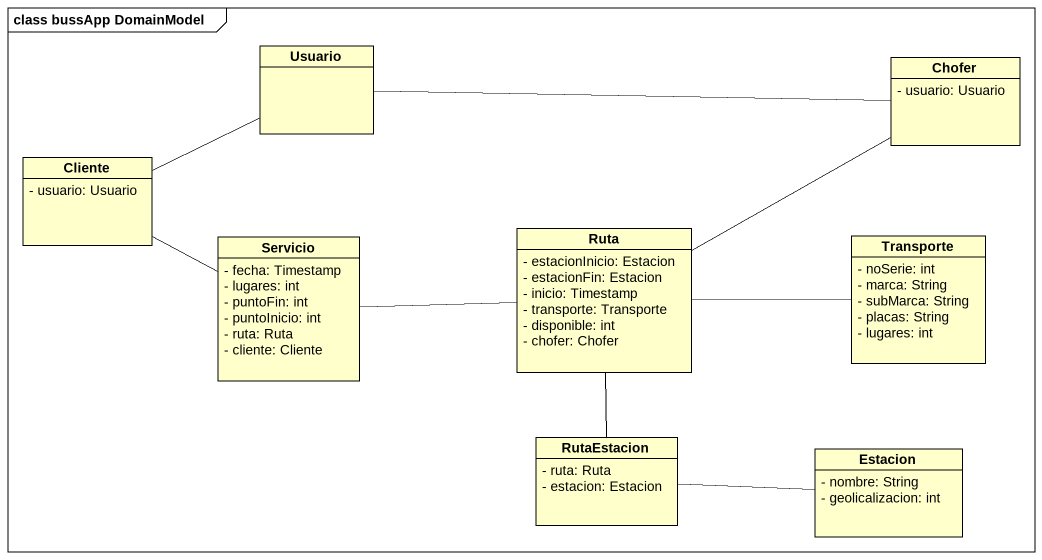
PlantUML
@startuml
mainframe class bussApp DomainModel
hide circle
hide empty members
skinparam classAttributeIconSize 0
class Usuario
class Chofer {
  - usuario: Usuario
}
class Cliente {
  - usuario: Usuario
}
class Servicio {
  - fecha: Timestamp
  - lugares: int
  - puntoFin: int
  - puntoInicio: int
  - ruta: Ruta
  - cliente: Cliente
}
class Ruta {
  - estacionInicio: Estacion
  - estacionFin: Estacion
  - inicio: Timestamp
  - transporte: Transporte
  - disponible: int
  - chofer: Chofer
}
class Transporte {
  - noSerie: int
  - marca: String
  - subMarca: String
  - placas: String
  - lugares: int
}
class RutaEstacion {
  - ruta: Ruta
  - estacion: Estacion
}
class Estacion {
  - nombre: String
  - geolicalizacion: int
}
Usuario -right- Chofer
Chofer -left- Ruta
Cliente -right- Usuario
Cliente -right- Servicio
Ruta -left- Servicio
Ruta -- RutaEstacion
Transporte -left- Ruta
Estacion -left- RutaEstacion
@enduml
